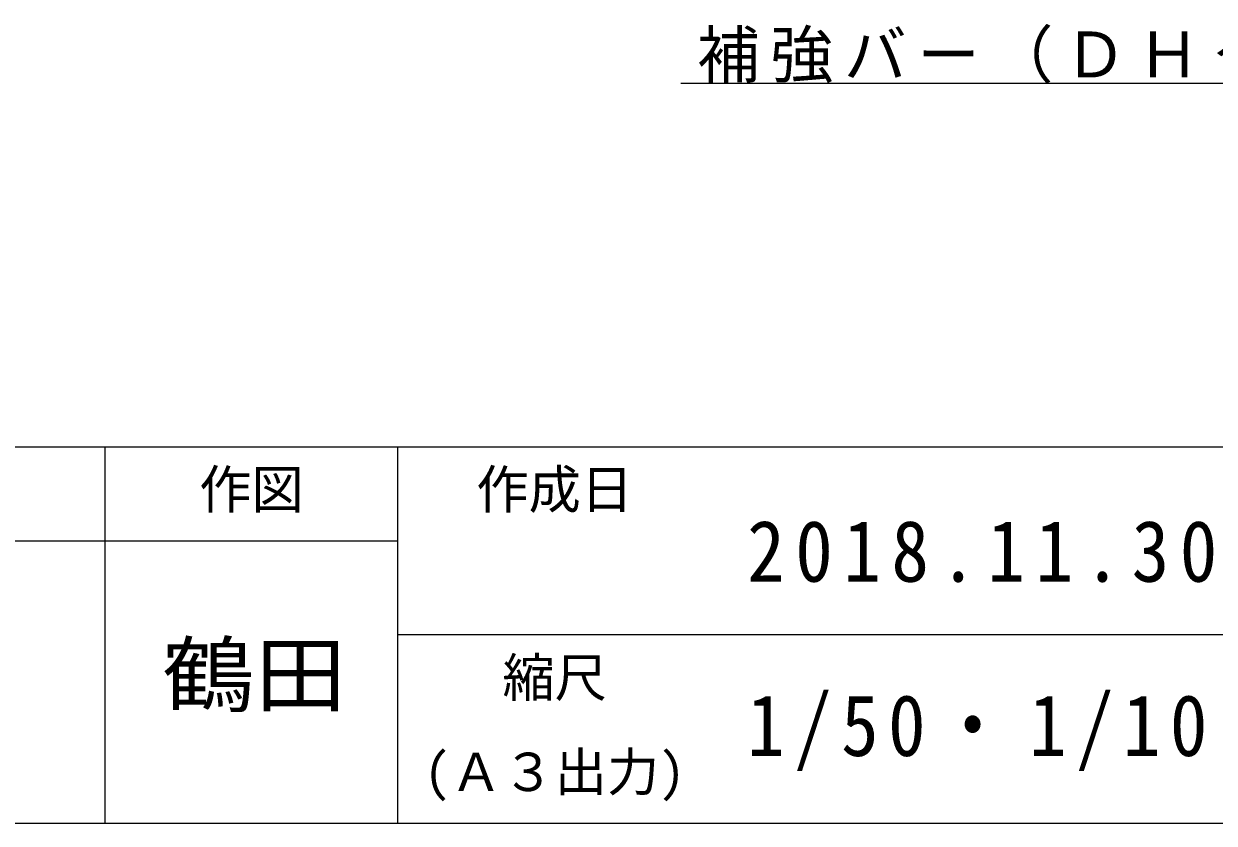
# Model space of a CAD drawing. Units: millimetres, scale not verified. Extents: x -2077 to 2023, y -1433 to 1417.
# Drawn here: x -376 to 193, y -1433 to -1051 of the extents above; entities that cross this region are included whole.
import ezdxf
from ezdxf.enums import TextEntityAlignment as Align

# ---------------------------------------------------------------- set-up
doc = ezdxf.new("R2010")
doc.units = ezdxf.units.MM
doc.header["$LTSCALE"] = 10
doc.layers.add('1-2_文字', color=7, linetype='Continuous', lineweight=9)
doc.layers.add('F-0_図枠', color=7, linetype='Continuous', lineweight=9)
doc.styles.add('ＭＳ ゴシック', font='')
doc.styles.get('ＭＳ ゴシック').set_extended_font_data('MS Gothic')

msp = doc.modelspace()

# ---------------------------------------------------------------- linework, layer by layer
at = {"layer": '1-2_文字'}
msp.add_line((570.69, -1079.09), (-62.03, -1079.09), dxfattribs=at)
at = {"layer": 'F-0_図枠'}
for p, q in [((-2077.43, -1252.82), (2022.57, -1252.82)), ((-337.43, -1432.82), (-337.43, -1252.82)), ((-197.43, -1432.82), (-197.43, -1252.82)), ((-1477.43, -1297.82), (-197.43, -1297.82)), ((1362.57, -1342.82), (-197.43, -1342.82)), ((-56.97, -1342.82), (-57.43, -1342.82)), ((-2077.43, -1432.82), (2022.57, -1432.82))]:
    msp.add_line(p, q, dxfattribs=at)

# ---------------------------------------------------------------- texts
at = {"layer": '1-2_文字', "insert": (-54.31, -1079.09), "char_height": 21.99, "attachment_point": 7, "style": 'ＭＳ ゴシック'}
msp.add_mtext('\\T1.17;補強バー（ＤＨクロス又はＤＨメイン）', dxfattribs=at)
at = {"layer": 'F-0_図枠', "style": 'ＭＳ ゴシック'}
for s, p in [('作図', (-292.43, -1287.82)), ('作成日', (-159.93, -1287.82)), ('縮尺', (-147.43, -1377.82)), ('(Ａ３出力)', (-184.93, -1422.95))]:
    msp.add_text(s, height=18.33, dxfattribs=at).set_placement(p, align=Align.BOTTOM_LEFT)
at = {"layer": 'F-0_図枠', "style": 'ＭＳ ゴシック', "width": 1.1}
msp.add_text('鶴田', height=29.33, dxfattribs=at).set_placement((-309.93, -1385.32), align=Align.BOTTOM_LEFT)
at = {"layer": 'F-0_図枠', "char_height": 29.33, "attachment_point": 7, "style": 'ＭＳ ゴシック'}
for s, insert in [('\\T1.28;\\W0.9;2018.11.30', (-30.34, -1317.82)), ('\\T1.25;\\W0.9;1/50・1/10', (-30.34, -1407.82))]:
    msp.add_mtext(s, dxfattribs=dict(at, insert=insert))

doc.saveas('drawing.dxf')
